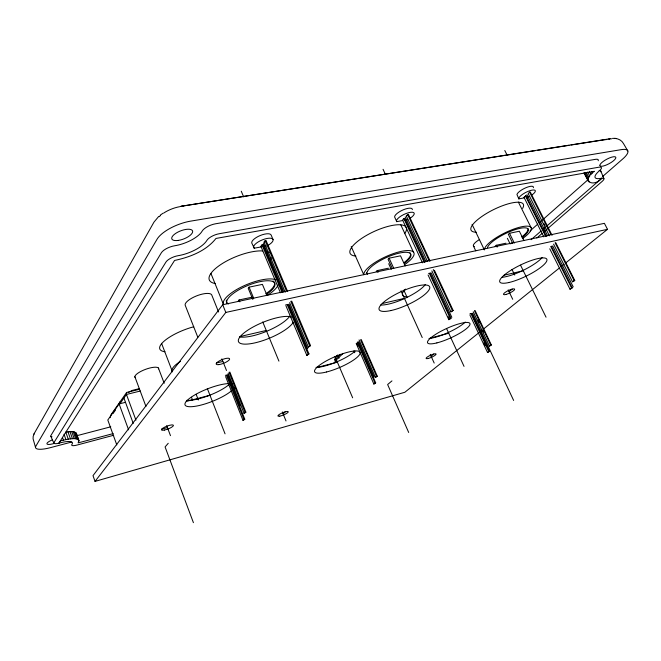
<?xml version="1.0" encoding="UTF-8"?>
<svg xmlns="http://www.w3.org/2000/svg" width="661" height="661" viewBox="0 0 661 661"><rect width="100%" height="100%" fill="white"/><g stroke="black" fill="none" stroke-linecap="round" stroke-linejoin="round"><path stroke-width="0.99" d="M139.537 389.279L126.615 392.477L126.458 394.46L135.943 420.148M542.747 229.557L601.882 178.189L601.262 178.296A18.822 5.156 -28.1 0 1 599.502 170.678A8.304 2.322 -27.9 0 0 598.949 167.192L219.155 233.746A10.006 3.768 -21.8 0 0 206.876 240.414A23.284 8.849 -21.2 0 1 178.23 255.667A9.956 3.685 -20.9 0 0 165.928 262.087L54.028 442.482A7.362 1.859 -19.4 0 0 58.846 443.217L174.562 260.451C189.881 257.228 206.05 251.031 215.99 238.439L594.346 171.315C580.804 180.387 592.826 188.36 601.882 178.189A8.031 2.181 -27.7 0 1 602.204 181.354L543.829 231.937M335.598 361.575L334.796 359.7L335.532 357.097L337.73 354.982M110.156 417.628L111.031 414.687L126.615 392.477M76.246 435.029L76.453 433.492C74.04 430.385 69.149 431.914 65.778 432.063L68.257 439.135C71.611 438.978 76.461 437.4 78.907 440.449L78.138 442.895L113.196 433.591M158.648 216.519L153.972 222.121L34.322 433.343L33.166 436.45L33.083 438.813L35.545 447.505M34.322 433.343L33.901 434.17M125.483 402.318L119.104 403.921L107.801 420.024L116.799 444.903M113.072 413.48L115.361 410.233M119.352 404.557L126.458 394.46L140.306 391.023M280.462 292.798L260.897 246.338L261.996 244.859L262.88 244.694L282.908 292.179M285.205 292.245L264.036 242.141L265.152 240.645L266.036 240.488L287.675 291.608M565.684 262.938L607.5 229.317L604.394 223.327L222.699 304.746L93.003 475.639L95.035 481.39L404.854 392.262L482.051 330.186M95.035 481.39L225.806 312.43L607.5 229.317M238.266 301.028L239.108 299.945L252.221 297.161M267.044 295.475L262.417 284.387L249.098 287.147L248.214 288.27L252.824 299.433M168.249 443.291L165.085 446.927L193.417 522.677M425.006 262.268L404.648 218.419L403.896 218.56L402.582 219.973L422.453 262.838M427.543 261.574L406.317 215.949L407.647 214.519L408.391 214.379L430.113 260.996M408.391 214.379L406.317 215.949M388.445 268.192L377.2 270.589L376.192 271.638L378.059 271.233M405.152 265.92L400.525 255.824L389.131 258.178L388.081 259.269L392.287 268.506M228.111 373.316L244.066 413.373L245.851 412.15L229.854 372.044M289.601 302.647L308.381 347.083L310.521 345.571L291.683 301.077M245.851 412.15L244.066 413.373M310.521 345.571L308.381 347.083M225.583 376.547L242.992 420.388L244.768 419.181L227.31 375.291M286.056 306.076L306.828 355.387L308.951 353.899L288.518 305.473M244.768 419.181L242.992 420.388M308.951 353.899L306.828 355.387M334.796 359.7L340.415 354.296M334.912 361.245L342.869 353.627M283.106 413.852L285.221 411.836M543.805 236.861L524.041 197.375L525.495 196.02L526.139 195.904L546.416 236.349M552.051 235.308L530.287 192.029L529.635 192.153L528.172 193.524L549.423 235.828M526.139 195.904L524.041 197.375M495.122 246.289L496.246 245.281L506.004 243.198M523.933 240.488L519.364 231.234L509.507 233.275L508.342 234.325L512.713 243.223M530.064 230.929L537.773 224.12M539.318 222.757L587.893 179.833M602.543 176.578L622.753 158.954A22.499 6.313 -28.2 0 0 621.29 149.634L190.773 221.113A27.812 10.824 -21.1 0 0 157.029 239.282L35.909 446.101A19.813 5.032 -19.3 0 0 50.451 447.646L71.38 442.102M531.114 239.687L541.202 230.904M359.055 339.911L375.423 377.365L377.274 376.175L361.27 339.614M431.873 270.886L450.934 311.86L453.14 310.414L434.459 270.324M377.274 376.175L375.423 377.365M453.14 310.414L450.934 311.86M536.823 238.01L542.268 233.292M509.077 291.774L512.201 289.072M356.18 343.48L373.853 384.041L375.696 382.868L357.981 342.258M428.072 274.951L448.811 319.676L451.009 318.247L430.212 273.464M375.696 382.868L373.853 384.041M448.811 319.676L451.009 318.247M391.948 380.901L387.627 384.528L408.688 432.468M431.088 356.229L433.748 354.032M483.662 328.889L559.256 268.11M560.858 266.821L564.081 264.235M473.251 311.744L489.446 346.1L491.33 344.943L475.102 310.554M553.579 244.107L572.517 281.817L574.748 280.429L555.761 242.678M491.33 344.943L489.446 346.1M574.748 280.429L572.517 281.817M469.971 315.123L487.521 352.47L489.404 351.322L471.566 313.421M549.778 248.8L570.005 289.204L572.228 287.832L551.489 246.462M489.404 351.322L487.521 352.47M572.228 287.832L570.005 289.204M160.268 215.155L162.928 213.263M267.92 245.396L269.217 244.628A10.493 3.751 -22.8 0 0 272.051 238.563A10.493 3.751 -22.8 0 0 260.417 240.728A10.493 3.751 -22.8 0 0 253.65 247.52L254.245 248.206L261.26 246.9M529.635 196.424L526.503 197.465M128.449 392.378L132.431 390.354L139.38 388.635M608.583 139.107L610.012 138.736L180.883 206.315L535.385 150.634M161.705 429.138L167.44 427.593M113.684 435.26L76.825 445.109A7.131 1.768 -19.7 0 1 71.892 444.432A16.575 4.106 -19.4 0 0 59.622 443.019L58.846 443.217L60.605 440.813L68.257 439.135M76.891 435.698L110.751 426.808M186.253 401.425L209.967 395.27M316.776 367.533L337.391 362.178M430.666 337.961L448.745 333.26M225.36 375.365L227.781 374.762L240.166 405.879M357.328 342.216L358.725 341.869L374.109 377.101M469.847 313.95L472.582 313.264L513.638 400.442M216.544 362.996L222.889 361.451M240.282 336.499L266.259 330.467M382.24 303.515L404.433 298.359M504.095 275.199L523.272 270.746M605.815 139.686L606.79 139.463M285.469 305.06L289.006 304.283L307.77 348.727M428.568 273.456L431.195 272.877L451.843 317.305M551.117 246.396L552.728 246.041L573.227 286.899M260.897 246.338L261.773 246.173M263.26 246.528L266.267 245.966M412.373 209.603A9.725 3.206 -25.4 0 0 403.532 209.702A9.725 3.206 -25.4 0 0 394.592 216.915L396.732 221.65L402.789 220.518M404.813 220.146L407.837 219.576M533.369 187.707A9.188 2.718 -27.1 0 0 526.156 187.617A9.188 2.718 -27.1 0 0 516.943 194.474L518.835 198.887L524.586 197.821M264.036 242.141L264.921 241.976M537.426 150.311L569.005 145.346M571.038 145.032L606.691 139.43M180.436 206.571L182.94 206.215M612.458 138.38C616.696 137.926 621.472 139.645 623.497 143.594L627.834 150.989M615.614 138.463L616.292 138.546M614.87 138.364L615.523 138.455M585.365 174.834L584.167 172.504L589.149 182.097M591.653 171.447L592.512 173.091M589.273 171.373L590.984 174.653M587.621 172.034L589.752 176.123M586.282 172.587L588.835 177.487M585.274 173.025L588.24 178.726M584.241 173.455L588.439 181.511M529.635 192.153L550.943 234.523M555.116 242.818L574.103 280.586M544.061 223.74L544.986 225.583M504.797 150.501L507.103 155.095M526.916 194.598L547.655 235.936M525.495 196.02L545.771 236.489M550.844 246.603L571.583 287.989M518.364 202.084L531.13 227.698M509.507 233.275L514.324 243.074M507.375 238.307L510.102 243.868M520.546 265.185L546.044 317.197M512.019 269.506L514.729 275.059M496.246 245.281L497.138 247.115M508.177 289.915L512.705 299.284M472.078 224.393L484.389 249.924M473.516 246.189L475.73 250.816M474.491 310.703L490.726 345.108M477.804 319.949L479.109 322.733M482.613 330.153L483.488 332.012M470.963 313.578L488.793 351.495M483.745 342.968L485.058 345.761M407.647 214.519L429.369 261.161M433.277 269.556L452.388 310.596M383.058 169.307L385.231 173.975M405.176 216.899L425.99 261.682M403.896 218.56L424.263 262.434M429.46 273.629L450.257 318.437M448.265 316.702L449.554 319.494M400.814 224.839L413.365 251.973M446.58 328.583L464.039 366.376M403.83 290.162L407.184 297.533M389.131 258.178L393.766 268.349M430.237 354.354L434.194 363.071M388.693 263.714L391.238 269.333M401.029 290.865L422.23 337.556M50.806 436.301L53.929 443.192M377.2 270.589L378.018 272.406M351.222 246.603L363.773 274.736A27.44 8.13 -24.6 0 1 399.575 251.758A27.44 8.13 -24.6 0 1 404.532 264.714M360.575 339.787L376.572 376.365M357.279 342.431L375.002 383.058M356.874 343.307L358.105 346.133M353.957 350.859L354.767 352.71M338.242 356.386L339.019 358.188M334.962 356.519L352.66 397.815M273.059 239.571L271.184 235.159A10.477 3.784 -22.8 0 0 260.252 235.506A10.477 3.784 -22.8 0 0 251.8 243.099L254.245 248.206M265.152 240.645L286.395 290.848M290.799 301.267L309.629 345.786M241.265 191.219L243.678 196.92M263.334 243.471L283.792 291.931M261.996 244.859L282.032 292.36M287.238 304.713L308.067 354.122M249.098 287.147L253.717 298.318M262.731 321.932L278.925 361.121M600.841 171.158L603.939 178.71M239.108 299.945L239.885 301.854M282.33 411.943L286.006 420.95M210.95 273.497L223.55 304.655A29.596 9.51 -22.3 0 1 242.653 286.387A29.596 9.51 -22.3 0 1 275.827 279.826M222.699 304.746L225.806 312.43M218.568 311.984L211.685 294.856A14.245 4.718 -21.3 0 0 196.061 296.103A14.245 4.718 -21.3 0 0 185.369 305.671L197.788 337.193M229.045 372.242L245.041 412.373M221.873 358.882L226.492 370.482M226.5 375.489L243.959 419.405M396.732 221.65L396.46 220.964A9.733 3.173 -25.4 0 1 403.846 214.486A9.733 3.173 -25.4 0 1 413.753 212.644A9.733 3.173 -25.4 0 1 409.729 218.502M207.339 388.552L225.054 433.839M196.135 394.278L198.341 399.971M191.483 397.278L192.599 400.161M161.548 343.34L172.48 371.837A26.432 7.461 -21.2 0 1 180.403 361.41M158.392 367.995L164.192 383.24M166.712 425.667L170.48 435.657M134.852 376.696L145.941 406.416M123.921 398.071L133.233 423.379M119.104 403.921L128.606 429.865M76.453 433.492L78.907 440.449M76.098 432.872L78.948 441.16M75.437 432.368L77.899 439.358M74.478 431.988L76.94 438.995M73.231 431.74L75.701 438.755M71.719 431.616L74.189 438.648M69.959 431.625L72.429 438.681M67.967 431.773L70.438 438.838M64.043 434.244L65.893 439.565M62.473 437.45L63.398 440.119M518.835 198.887L518.811 198.217A9.196 2.685 -27 0 1 531.105 190.343A9.196 2.685 -27 0 1 532.105 194.855M234.3 387.635A26.671 6.709 -21.5 0 1 199.457 405.457A26.671 6.709 -21.5 0 1 190.17 397.922A26.671 6.709 -21.5 0 1 229.293 383.57M230.276 383.587A26.671 6.709 -21.5 0 1 232.689 383.942M293.244 322.262A29.894 8.568 -22.4 0 1 251.948 343.48A29.894 8.568 -22.4 0 1 247.578 330.335A29.894 8.568 -22.4 0 1 291.509 317.032M135.191 377.58A12.642 3.627 -20.4 0 1 145.594 369.325A12.642 3.627 -20.4 0 1 158.665 368.904M474.416 246.71A12.212 3.379 -25.9 0 1 479.613 239.439M425.271 284.66A27.646 7.469 -24.5 0 1 404.664 298.483A27.646 7.469 -24.5 0 1 380.62 305.018M542.16 257.559A26.076 6.379 -25.9 0 1 502.104 277.29M465.286 322.039A23.234 5.247 -24.5 0 1 428.989 338.432M289.857 316.065A29.836 8.75 -22.4 0 1 266.697 331.268A29.836 8.75 -22.4 0 1 239.414 336.903M229.26 384.338A26.622 6.85 -21.4 0 1 186.65 400.376M355.007 351.148A24.672 5.999 -23.2 0 1 316.016 367.359M609.376 138.975A15.426 4.52 -28.4 0 1 611.599 138.827M52.045 436.847A8.056 2.09 -19.3 0 1 50.905 435.516L161.35 252.791A10.882 4.123 -20.8 0 1 174.785 245.743A22.243 8.659 -21.1 0 0 202.159 231.102A10.94 4.214 -21.8 0 1 215.569 223.782L595.503 159.334A9.08 2.603 -28 0 1 598.205 160.763M159.293 216.651A19.045 7.742 -21 0 1 160.557 215.436M163.697 213.057A19.045 7.742 -21 0 1 179.734 206.686M54.607 443.291A7.924 2.016 -19.3 0 1 46.972 443.961A7.924 2.016 -19.3 0 1 52.417 439.838M599.882 165.035A8.998 2.52 -28.2 0 1 611.499 157.219A8.998 2.52 -28.2 0 1 613.234 160.995A8.998 2.52 -28.2 0 1 600.378 166.134M599.899 165.713A8.998 2.52 -28.2 0 1 599.833 165.399M599.18 170.505A8.783 2.437 -27.8 0 1 600.799 171.81M119.385 403.846A27.795 7.486 -20.5 0 1 120.352 401.442M406.87 296.781A26.027 6.941 -24.8 0 1 405.524 289.097M164.994 351.751A29.778 9.039 -21.1 0 1 164.201 341.068A29.778 9.039 -21.1 0 1 193.747 326.765M271.15 257.608A33.314 11.51 -22.2 0 1 270.002 260.368M215.395 283.561A33.314 11.51 -22.2 0 1 219.931 265.127A33.314 11.51 -22.2 0 1 262.731 250.94M265.846 251.37A33.314 11.51 -22.2 0 1 269.267 252.75M355.915 256.096A30.902 9.849 -24.7 0 1 374.01 231.524A30.902 9.849 -24.7 0 1 404.615 233.655M476.317 232.218A29.167 8.419 -26.4 0 1 492.139 210.338A29.167 8.419 -26.4 0 1 522.595 208.413M278.132 284.841A29.596 9.51 -22.3 0 1 267.49 295.285M226.979 303.25A25.895 8.32 -22.3 0 1 259.368 281.809A25.895 8.32 -22.3 0 1 266.267 294.525M272.968 280.975A25.895 8.337 -22.3 0 1 265.912 293.674M228.417 303.969A25.895 8.337 -22.3 0 1 226.45 300.102M366.929 273.439A24.011 7.114 -24.6 0 1 397.154 253.634A24.011 7.114 -24.6 0 1 404.441 263.359M409.936 252.733A24.011 7.131 -24.6 0 1 404.078 262.574M367.483 274.265A24.011 7.131 -24.6 0 1 366.566 272.646M484.538 248.974A25.895 6.949 -26.1 0 1 519.001 227.409A25.895 6.949 -26.1 0 1 522.397 238.679M487.454 247.768A22.656 6.081 -26.1 0 1 516.671 229.185A22.656 6.081 -26.1 0 1 522.198 237.588M527.842 228.425A22.656 6.089 -26.2 0 1 521.835 236.869M512.391 242.81A22.656 6.089 -26.2 0 1 510.68 243.694M279.826 416.124A5.602 1.198 -22.4 0 0 288.237 412.043A5.602 1.198 -22.4 0 0 281.255 413.356A5.602 1.198 -22.4 0 0 279.826 416.124M428.419 358.419A5.486 1.148 -24.2 0 0 436.111 354.139A5.486 1.148 -24.2 0 0 428.733 356.122A5.486 1.148 -24.2 0 0 428.419 358.419M505.938 294.459A6.197 1.421 -25.4 0 0 514.688 289.369A6.197 1.421 -25.4 0 0 506.607 291.46A6.197 1.421 -25.4 0 0 505.938 294.459M436.871 342.902A23.267 5.131 -24.5 0 0 469.971 324.419A23.267 5.131 -24.5 0 0 439.391 332.128A23.267 5.131 -24.5 0 0 436.871 342.902M508.722 282.561A26.118 6.238 -25.8 0 0 546.746 260.996A26.118 6.238 -25.8 0 0 514.473 268.168A26.118 6.238 -25.8 0 0 508.722 282.561M391.039 310.53A27.696 7.312 -24.4 0 0 429.79 287.849A27.696 7.312 -24.4 0 0 392.386 296.161A27.696 7.312 -24.4 0 0 391.039 310.53M326.617 371.969A24.705 5.875 -23.2 0 0 360.154 352.71A24.705 5.875 -23.2 0 0 325.245 361.509A24.705 5.875 -23.2 0 0 326.617 371.969M218.832 364.616A7.238 1.991 -21.6 0 0 229.607 359.254A7.238 1.991 -21.6 0 0 220.22 360.452A7.238 1.991 -21.6 0 0 218.832 364.616M164.424 430.063A6.412 1.52 -20.9 0 0 173.446 425.428A6.412 1.52 -20.9 0 0 164.415 427.262A6.412 1.52 -20.9 0 0 164.424 430.063M178.338 240.406A11.121 4.33 -21.1 0 0 192.566 230.912A11.121 4.33 -21.1 0 0 175.652 233.407A11.121 4.33 -21.1 0 0 178.338 240.406"/></g></svg>
